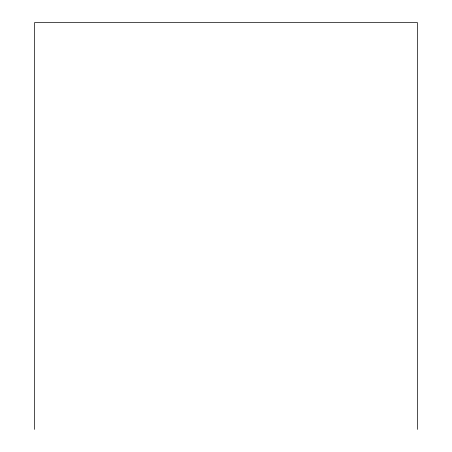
<?xml version="1.0" encoding="UTF-8"?>
<svg xmlns="http://www.w3.org/2000/svg" width="452" height="452" viewBox="0 0 452 452"><rect width="100%" height="100%" fill="white"/><g stroke="black" fill="none" stroke-linecap="round" stroke-linejoin="round"><path stroke-width="0.68" d="M417.45 429.4L417.45 22.6L34.55 22.6L34.55 429.4"/></g></svg>
